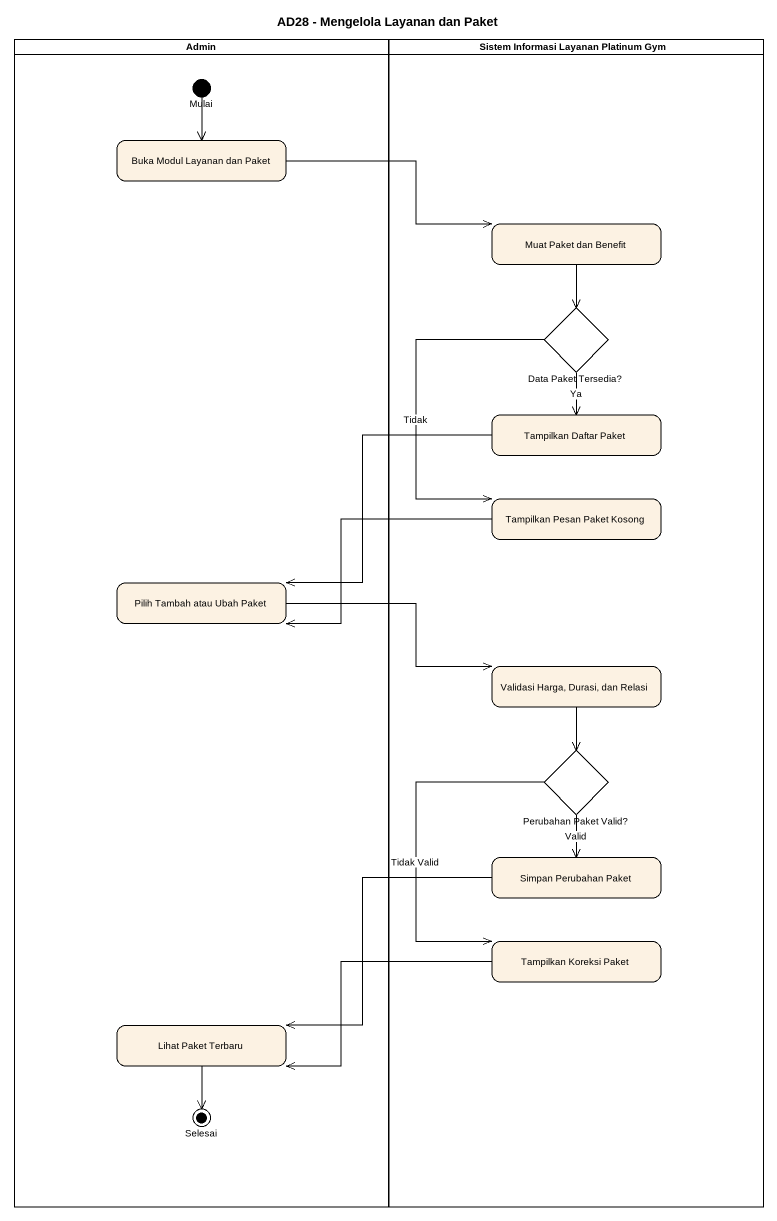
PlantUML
@startuml
title AD28 - Mengelola Layanan dan Paket
hide empty description
state Admin <<partition>> {
  state Mulai <<start>>
  state "Buka Modul Layanan dan Paket" as Buka_Modul_Layanan_dan_Paket
  state "Pilih Tambah atau Ubah Paket" as Pilih_Tambah_atau_Ubah_Paket
  state "Lihat Paket Terbaru" as Lihat_Paket_Terbaru
  state Selesai <<end>>
}
state "Sistem Informasi Layanan Platinum Gym" as Sistem_Informasi_Layanan <<partition>> {
  state "Muat Paket dan Benefit" as Muat_Paket_dan_Benefit
  state "Data Paket Tersedia?" as Data_Paket_Tersedia <<choice>>
  state "Tampilkan Daftar Paket" as Tampilkan_Daftar_Paket
  state "Tampilkan Pesan Paket Kosong" as Tampilkan_Pesan_Paket_Kosong
  state "Validasi Harga, Durasi, dan Relasi" as Validasi_Harga_Durasi_dan
  state "Perubahan Paket Valid?" as Perubahan_Paket_Valid <<choice>>
  state "Simpan Perubahan Paket" as Simpan_Perubahan_Paket
  state "Tampilkan Koreksi Paket" as Tampilkan_Koreksi_Paket
}
Mulai --> Buka_Modul_Layanan_dan_Paket
Buka_Modul_Layanan_dan_Paket -right-> Muat_Paket_dan_Benefit
Muat_Paket_dan_Benefit --> Data_Paket_Tersedia
Data_Paket_Tersedia --> Tampilkan_Daftar_Paket : Ya
Data_Paket_Tersedia --> Tampilkan_Pesan_Paket_Kosong : Tidak
Tampilkan_Daftar_Paket -left-> Pilih_Tambah_atau_Ubah_Paket
Tampilkan_Pesan_Paket_Kosong -left-> Pilih_Tambah_atau_Ubah_Paket
Pilih_Tambah_atau_Ubah_Paket -right-> Validasi_Harga_Durasi_dan
Validasi_Harga_Durasi_dan --> Perubahan_Paket_Valid
Perubahan_Paket_Valid --> Simpan_Perubahan_Paket : Valid
Perubahan_Paket_Valid --> Tampilkan_Koreksi_Paket : Tidak Valid
Simpan_Perubahan_Paket -left-> Lihat_Paket_Terbaru
Tampilkan_Koreksi_Paket -left-> Lihat_Paket_Terbaru
Lihat_Paket_Terbaru --> Selesai
@enduml
